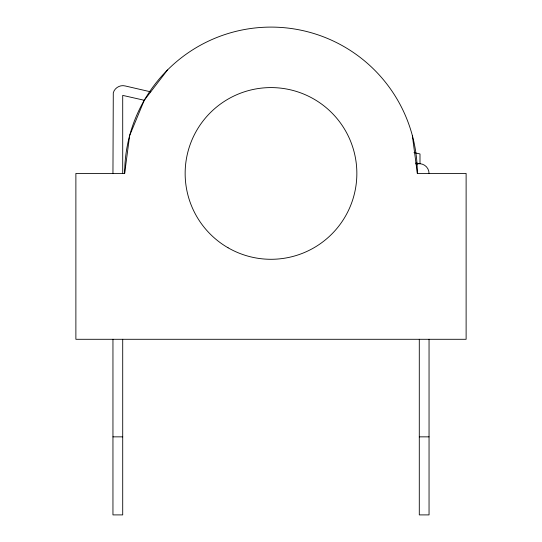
<?xml version="1.0" encoding="UTF-8"?>
<svg xmlns="http://www.w3.org/2000/svg" width="542" height="542" viewBox="0 0 542 542"><rect width="100%" height="100%" fill="white"/><g stroke="black" fill="none" stroke-linecap="round" stroke-linejoin="round"><path stroke-width="0.81" d="M112.953 173.44L113.285 92.865C114.606 87.818 120.202 84.586 125.236 85.968L150.805 91.869M124.66 173.44A146.34 146.34 0 0 1 271 27.1A146.34 146.34 0 0 1 417.34 173.44L466.12 173.44L466.12 339.292L75.88 339.292L75.88 173.44L124.66 173.44L129.646 135.568L144.267 100.27L167.519 69.959M415.761 163.853L419.996 163.711A9.756 9.756 0 0 1 429.047 173.44M112.953 436.852L122.709 436.852M419.291 436.852L429.047 436.852M416.121 163.759L417.455 163.86M144.267 100.27L122.709 95.392L122.709 173.44M413.973 152.566L419.996 153.955L419.996 163.711M415.951 162.918L419.291 163.684M412.354 135.568L417.34 173.44M429.047 339.292L429.047 514.9L419.291 514.9L419.291 339.292M122.709 339.292L122.709 514.9L112.953 514.9L112.953 339.292M228.074 247.789A85.853 85.853 0 0 0 356.853 173.44A85.853 85.853 0 0 0 228.074 99.091A85.853 85.853 0 0 0 228.074 247.789"/></g></svg>
